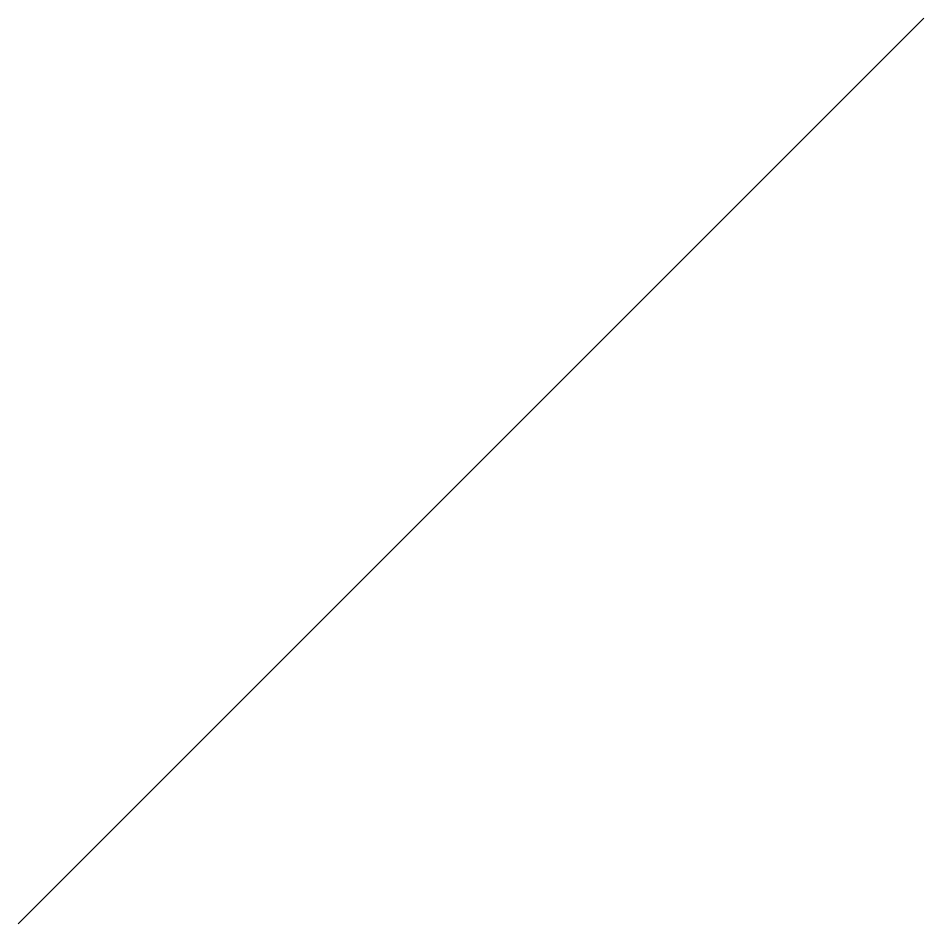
# Model space of a CAD drawing. Extents: x 0 to 15000, y 0 to 15000.
import ezdxf

# ---------------------------------------------------------------- set-up
doc = ezdxf.new("R2010")
doc.units = 0
doc.layers.add('A-WALL-EXT', color=7, linetype='CONTINUOUS')

msp = doc.modelspace()

# ---------------------------------------------------------------- linework, layer by layer
at = {"layer": 'A-WALL-EXT'}
msp.add_line((0, 0), (15000, 15000), dxfattribs=at)

doc.saveas('drawing.dxf')
